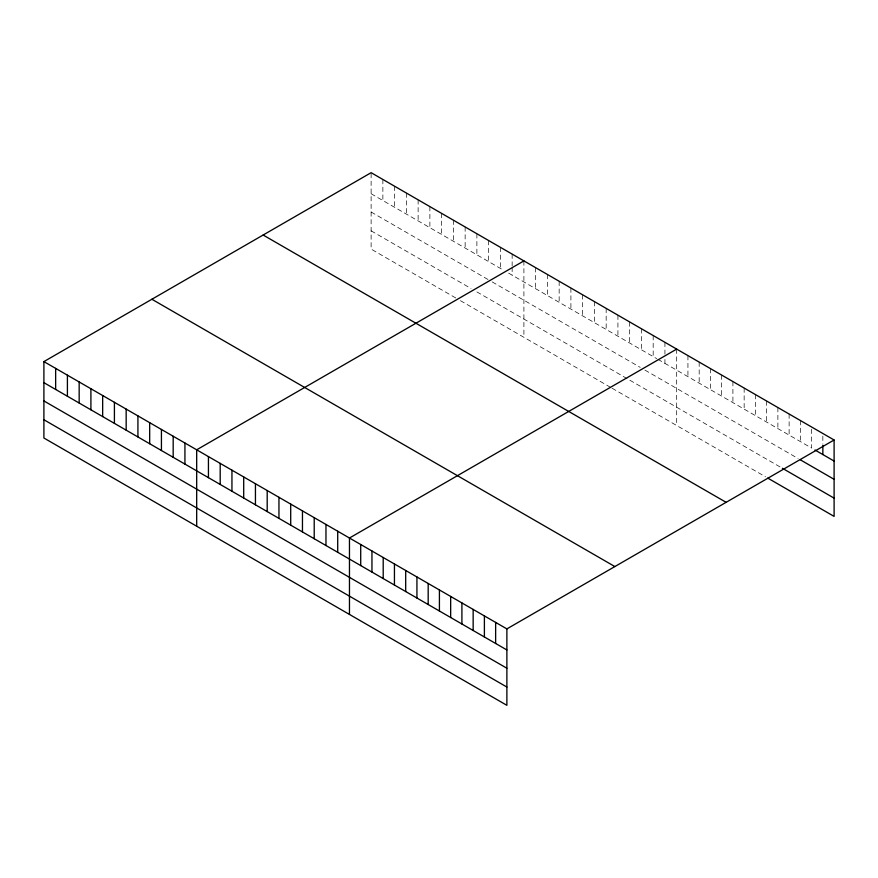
<?xml version="1.0" encoding="UTF-8"?>
<svg xmlns="http://www.w3.org/2000/svg" width="878" height="878" viewBox="0 0 878 878"><rect width="100%" height="100%" fill="white"/><g stroke="black" fill="none" stroke-linecap="round" stroke-linejoin="round"><path stroke-width="0.66" stroke-dasharray="4.39 3.29" d="M371.12 193.742L503.917 270.424M508.625 273.135L656.711 358.63M657.885 359.311L811.612 448.065L811.612 427.004M371.12 212.015L488.64 279.862M492.174 281.904L640.249 367.399M644.957 370.11L798.124 458.535M371.12 230.826L471.014 288.511M476.886 291.902L781.255 467.623M455.737 297.949L371.12 249.1L371.12 172.681M460.434 300.671L610.868 387.516M612.043 388.197L765.517 476.798M822.851 436.125L822.851 444.027M800.374 420.507L800.374 441.568M789.124 414.021L789.124 435.082M777.886 407.524L777.886 428.585M766.637 401.037L766.637 422.099M755.398 394.54L755.398 415.601M744.149 388.054L744.149 409.115M732.91 381.557L732.91 402.618M721.661 375.071L721.661 396.132M710.423 368.573L710.423 389.645M699.173 362.087L699.173 383.148M687.935 355.59L687.935 376.662M676.686 349.104L676.686 425.512M664.931 342.321L664.931 354.163M664.931 359.431L664.931 363.382M653.177 335.528L653.177 356.6M641.423 328.745L641.423 349.806M629.68 321.963L629.68 343.024M617.925 315.18L617.925 336.241M606.171 308.387L606.171 329.459M594.417 301.604L594.417 322.665M582.663 294.821L582.663 315.882M570.909 288.039L570.909 309.1M559.154 281.245L559.154 302.317M547.411 274.463L547.411 295.524M535.657 267.68L535.657 288.741M523.903 260.898L523.903 337.306M512.148 254.104L512.148 265.957M512.148 267.274L512.148 275.165M500.394 247.322L500.394 268.383M488.64 240.539L488.64 261.6M476.886 233.757L476.886 254.818M465.142 226.963L465.142 248.024M453.388 220.18L453.388 241.241M441.634 213.398L441.634 234.459M429.88 206.615L429.88 227.676M418.126 199.822L418.126 220.883M406.371 193.039L406.371 214.1M394.617 186.257L394.617 207.318M382.874 179.474L382.874 200.535"/><path stroke-width="1.32" d="M43.9 361.604L506.88 628.9L506.88 705.319L43.9 438.012L43.9 361.604L371.12 172.681L834.1 439.988L834.1 516.396L767.756 478.093M523.903 260.898L196.683 449.81L196.683 526.218M676.686 349.104L349.466 538.016L349.466 614.435M506.88 628.9L834.1 439.988M814.982 450.008L834.1 461.049M800.374 459.842L834.1 479.311M782.375 468.27L834.1 498.133M263.137 235.03L726.117 502.326M151.883 299.255L614.863 566.562M43.9 382.665L506.88 649.961M43.9 400.928L506.88 668.235M43.9 419.75L506.88 687.046M822.851 445.344L822.851 454.552M495.642 622.414L495.642 643.475M484.393 615.917L484.393 636.978M473.154 609.431L473.154 630.492M461.905 602.934L461.905 623.995M450.666 596.447L450.666 617.508M439.417 589.95L439.417 611.011M428.179 583.464L428.179 604.525M416.929 576.967L416.929 598.028M405.691 570.48L405.691 591.542M394.441 563.983L394.441 585.044M383.203 557.497L383.203 578.558M371.954 551L371.954 572.061M360.715 544.514L360.715 565.575M337.712 531.234L337.712 552.295M325.968 524.451L325.968 545.512M314.214 517.669L314.214 538.73M302.46 510.875L302.46 531.936M290.706 504.093L290.706 525.154M278.952 497.31L278.952 518.371M267.197 490.528L267.197 511.589M255.443 483.734L255.443 504.795M243.7 476.952L243.7 498.013M231.946 470.169L231.946 491.23M220.191 463.386L220.191 484.447M208.437 456.593L208.437 477.654M184.929 443.028L184.929 464.089M173.175 436.245L173.175 457.306M161.431 429.452L161.431 450.513M149.677 422.669L149.677 443.73M137.923 415.887L137.923 436.948M126.169 409.104L126.169 430.165M114.414 402.311L114.414 423.372M102.66 395.528L102.66 416.589M90.906 388.745L90.906 409.806M79.163 381.963L79.163 403.024M67.408 375.169L67.408 396.23M55.654 368.387L55.654 389.448"/></g></svg>
